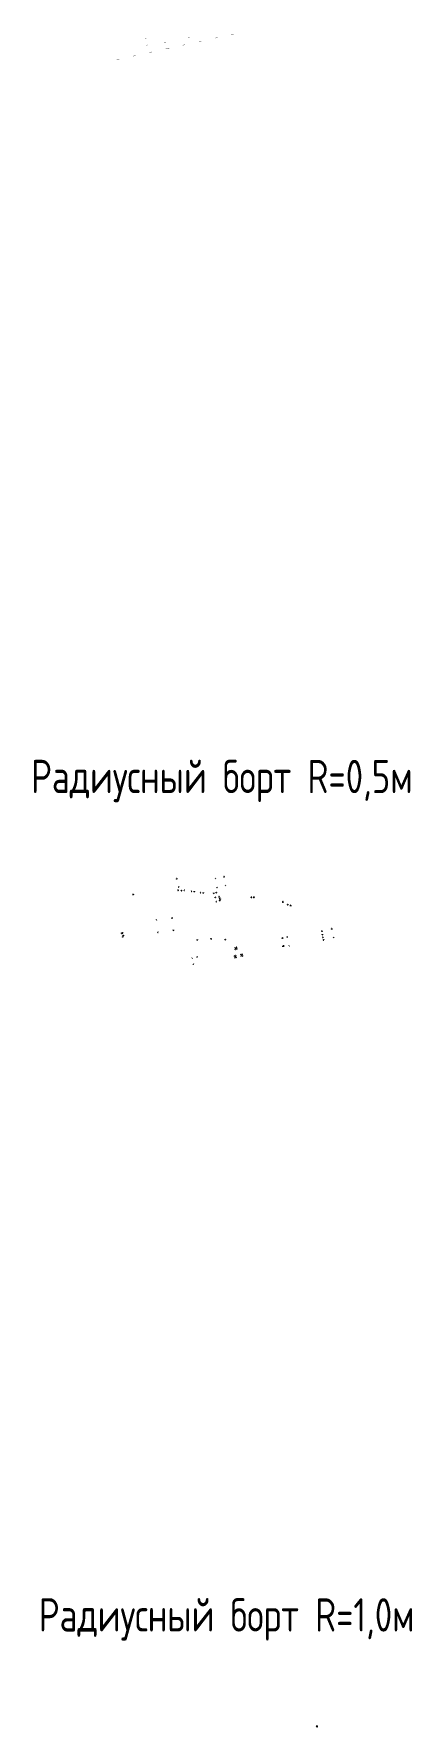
# Model space of a CAD drawing. Extents: x 8646 to 18206, y -17605 to -192.
# Drawn here: x 12870 to 13325, y -4259 to -2226 of the extents above; entities that cross this region are included whole.
import ezdxf

# ---------------------------------------------------------------- set-up
doc = ezdxf.new("R2010")
doc.units = 0
doc.linetypes.add('DASHED', pattern=[0.75, 0.5, -0.25])
for name, color, linetype in [('ДВ_ГП_П_БОРТ_БР100_30_15', 140, 'CONTINUOUS'), ('ДВ_ГП_П_БОРТ_ПОНИЖЕННЫЙ', 211, 'DASHED'), ('ОБЪЕМЫ', 7, 'CONTINUOUS')]:
    doc.layers.add(name, color=color, linetype=linetype)
doc.styles.add('GOST-2_304_TYPE-B_SHRINK', font='GOST Common.ttf', dxfattribs={"width": 0.8})

msp = doc.modelspace()

# ---------------------------------------------------------------- linework, layer by layer
at = {"layer": 'ДВ_ГП_П_БОРТ_БР100_30_15'}
msp.add_lwpolyline([(12989.224, -3259.224, -0.54387236), (12989.828, -3259.442)], format="xyb", dxfattribs=at)
for points in [[(13094.473, -3264.608), (13094.209, -3264.666)], [(13171.028, -3321.117), (13170.078, -3321.319)]]:
    msp.add_lwpolyline(points, dxfattribs=at)
for centre, radius, start, end in [((13041.932, -3240.825), 0.5, 7.063644, 97.064866), ((13043.522, -3253.662), 0.5, 276.723482, 7.063644), ((13044.367, -3250.724), 0.5, 7.063644, 97.063644), ((13051.292, -3253.523), 0.5, 187.888625, 277.888625), ((13088.972, -3240.458), 0.5, 102.363047, 189.911692), ((13090.669, -3250.166), 0.5, 189.911692, 282.578464), ((13098.618, -3238.344), 0.5, 10.838013, 102.363047), ((13100.468, -3248.007), 0.5, 282.246226, 10.838013), ((13047.33, -3254.072), 0.5, 277.888625, 7.888625), ((13059.624, -3254.745), 0.5, 261.495376, 351.495376), ((13063.58, -3255.336), 0.5, 171.495376, 261.495376), ((13070.503, -3256.372), 0.5, 261.495376, 351.495376), ((13074.459, -3256.963), 0.5, 171.495376, 261.495376), ((13086.058, -3257.496), 0.5, 285.604455, 15.604455), ((13088.772, -3263.223), 0.5, 102.408008, 192.408008), ((13089.631, -3267.129), 0.5, 192.408008, 282.408008), ((13089.91, -3256.42), 0.5, 195.604455, 285.604455), ((13092.678, -3262.363), 0.5, 12.408008, 102.408008), ((13093.841, -3262.993), 0.5, 192.408009, 277.80586), ((13093.538, -3266.27), 0.5, 282.408008, 12.408008), ((13094.316, -3265.155), 0.5, 102.408008, 192.408008), ((13131.964, -3263.215), 0.5, 52.561855, 194.071663), ((13134.565, -3262.057), 0.5, 232.561855, 11.599316), ((13169.948, -3268.542), 0.5, 102.534931, 246.184294), ((13175.24, -3270.878), 0.5, 246.184294, 12.120046), ((13179.199, -3272.625), 0.5, 101.644284, 246.184294), ((13018.038, -3290.127), 0.5, 96.653138, 186.761666), ((13036.191, -3287.902), 0.5, 6.511492, 97.671467), ((12976.251, -3305.191), 0.5, 192.604033, 283.307039), ((12976.902, -3310.475), 0.5, 13.532439, 101.517429), ((12977.141, -3306.008), 0.5, 14.008961, 103.307039), ((12977.657, -3308.076), 0.5, 281.517429, 14.008961), ((13019.681, -3303.987), 0.5, 186.761666, 276.646298), ((13037.786, -3301.877), 0.5, 276.646298, 6.511492), ((13067.107, -3313.404), 0.5, 185.204238, 274.834474), ((13082.923, -3312.067), 0.5, 274.834474, 3.82011), ((13100.749, -3312.897), 0.5, 187.286117, 280.3019), ((13169.39, -3311.927), 0.5, 102.343724, 193.175418), ((13174.677, -3310.77), 0.5, 13.03823, 102.343724), ((13217.031, -3303.702), 0.5, 103.42437, 190.42718), ((13216.639, -3307.097), 0.5, 281.309932, 10.42718), ((13217.46, -3311.459), 0.5, 11.054312, 101.897226), ((13218.833, -3313.272), 0.5, 191.054312, 284.112017), ((13228.225, -3301.03), 0.5, 12.49944, 103.42437), ((13230.3, -3310.389), 0.5, 284.112017, 12.49944), ((13066.475, -3334.821), 0.5, 12.832479, 102.54841), ((13111.945, -3333.521), 0.5, 100.801336, 190.801336), ((13112.132, -3334.504), 0.5, 190.801336, 280.801336), ((13112.573, -3323.412), 0.5, 100.801336, 190.801336), ((13112.76, -3324.394), 0.5, 190.801336, 280.801336), ((13112.927, -3333.334), 0.5, 10.801336, 100.801336), ((13113.115, -3334.316), 0.5, 280.801336, 10.801336), ((13113.555, -3323.224), 0.5, 10.801336, 100.801336), ((13113.742, -3324.207), 0.5, 280.801336, 10.801336), ((13119.425, -3331.941), 0.5, 100.801336, 190.801336), ((13119.612, -3332.924), 0.5, 190.801336, 280.801336), ((13120.407, -3331.754), 0.5, 10.801336, 100.801336), ((13120.595, -3332.736), 0.5, 280.801336, 10.801336), ((13170.181, -3321.808), 0.5, 101.976351, 191.976351), ((13176.942, -3320.551), 0.5, 283.76861, 13.03823), ((13060.883, -3336.065), 0.5, 102.54841, 191.844855), ((13062.173, -3342.217), 0.5, 191.844855, 284.16611), ((13209.748, -4258.701), 1, 326.495131, 82.845489)]:
    msp.add_arc(centre, radius, start, end, dxfattribs=at)
at = {"layer": 'ДВ_ГП_П_БОРТ_ПОНИЖЕННЫЙ', "linetype": 'BYBLOCK', "ltscale": 2, "const_width": 0.4, "flags": 128}
for points in [[(13005.454, -2231.045), (13003.998, -2231.412)], [(13028.16, -2236.125), (13027.671, -2236.231)], [(13056.227, -2230.01), (13056.715, -2229.904)], [(13068.652, -2234.935), (13071.582, -2234.292)], [(13088.334, -2230.621), (13090.979, -2230.041)], [(13107.352, -2226.452), (13110.591, -2225.742)], [(12969.947, -2256.57), (12973.294, -2255.836)], [(12989.555, -2252.272), (12992.925, -2251.533)], [(13005.749, -2239.158), (13007.212, -2238.827)], [(13009.252, -2247.954), (13012.547, -2247.232)], [(13028.829, -2243.663), (13033.161, -2242.714)], [(13049.079, -2239.225), (13052.034, -2238.577)]]:
    msp.add_lwpolyline(points, dxfattribs=at)
for points in [[(13027.07, -2235.819, 0.43238535), (13027.671, -2236.231)], [(13028.16, -2236.125, 0.3962723), (13028.548, -2235.56)], [(13055.632, -2229.629, 0.41342751), (13056.227, -2230.01)], [(13056.715, -2229.904, 0.41500006), (13057.097, -2229.308)]]:
    msp.add_lwpolyline(points, format="xyb", dxfattribs=at)

# ---------------------------------------------------------------- texts
at = {"layer": 'ОБЪЕМЫ', "color": 1, "char_height": 40, "attachment_point": 1, "style": 'GOST-2_304_TYPE-B_SHRINK'}
for s, insert in [('Радиусный борт R=0,5м', (12867.023, -3097.479)), ('Радиусный борт R=1,0м', (12876.267, -4104.459))]:
    msp.add_mtext_dynamic_manual_height_columns(s, width=796.73823, gutter_width=12.5, heights=[0], dxfattribs=dict(at, insert=insert))

doc.saveas('drawing.dxf')
